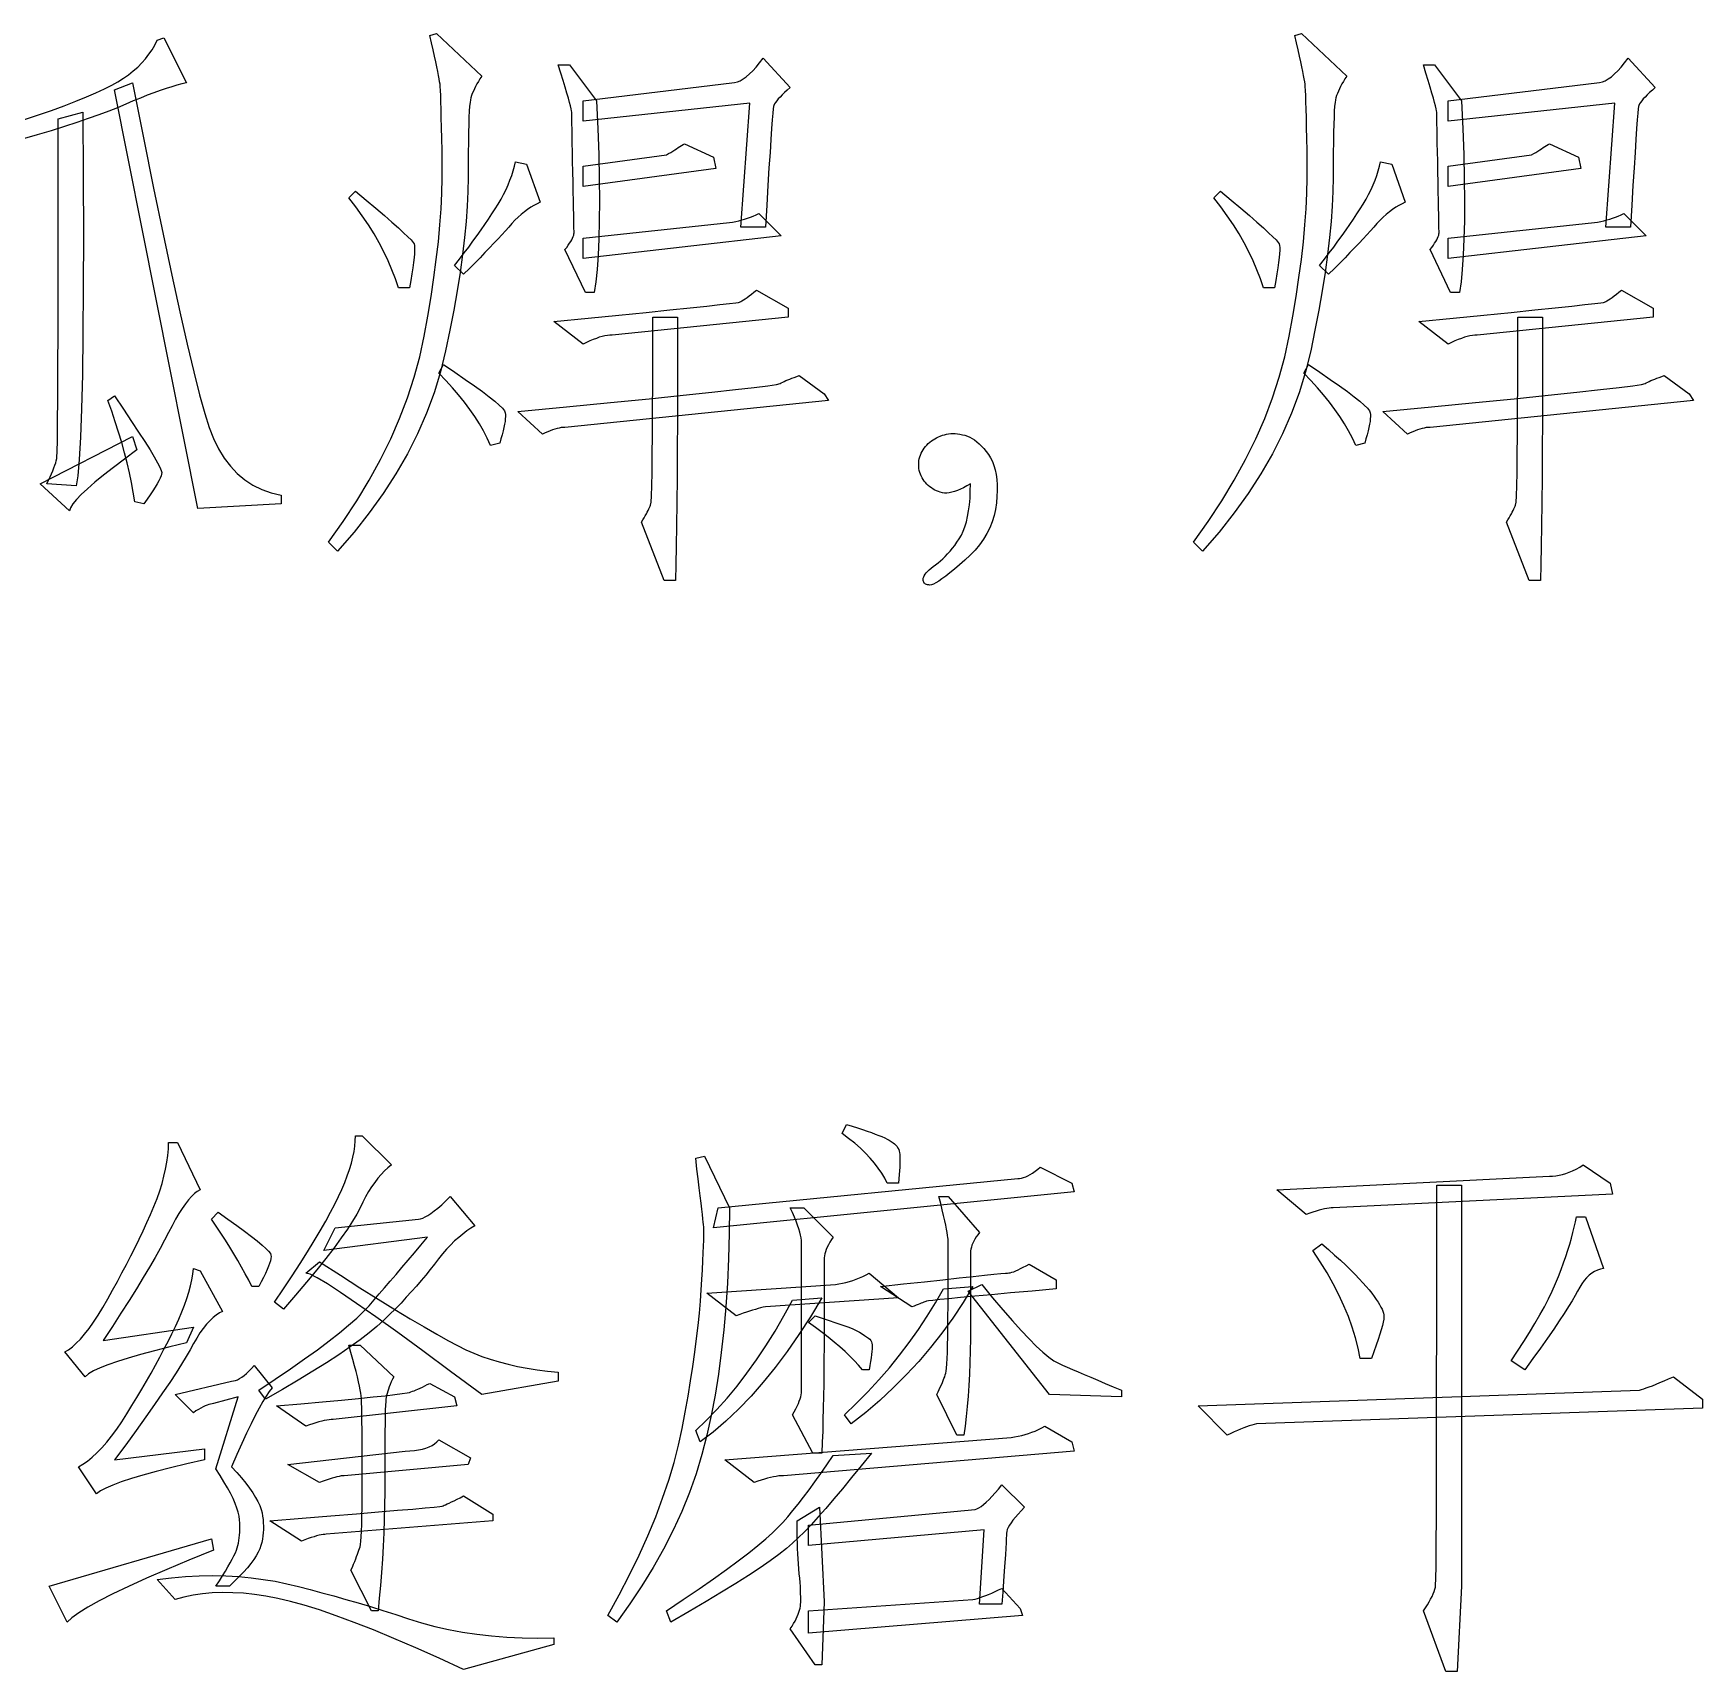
# Model space of a CAD drawing. Extents: x 0 to 420, y 0 to 297.
# Drawn here: x 268.07 to 281.09, y 119.27 to 132.06 of the extents above; entities that cross this region are included whole.
import ezdxf

# ---------------------------------------------------------------- set-up
doc = ezdxf.new("R2010")
doc.units = 0

msp = doc.modelspace()

# ---------------------------------------------------------------- linework, layer by layer
at = {"color": 7, "lineweight": 25}
msp.add_lwpolyline([(267.983, 131.382), (268.1, 131.421), (268.208, 131.46), (268.308, 131.496), (268.4, 131.531), (268.482, 131.565), (268.556, 131.597), (268.622, 131.627), (268.679, 131.656), (268.727, 131.683), (268.77, 131.71), (268.81, 131.738), (268.847, 131.768), (268.882, 131.798), (268.914, 131.83), (268.943, 131.863), (268.97, 131.898), (268.994, 131.933), (269.016, 131.97), (269.035, 132.008), (269.087, 132.026), (269.263, 131.674), (269.227, 131.666), (269.188, 131.656), (269.147, 131.644), (269.103, 131.631), (269.057, 131.615), (269.008, 131.597), (268.957, 131.578), (268.903, 131.556), (268.847, 131.533), (268.789, 131.507), (268.725, 131.48), (268.656, 131.453), (268.579, 131.424), (268.496, 131.395), (268.406, 131.364), (268.31, 131.333), (268.207, 131.301), (268.097, 131.268), (267.98, 131.234)], dxfattribs=at)
for points in [[(271.118, 129.697), (271.146, 129.854), (271.171, 130.006), (271.193, 130.154), (271.212, 130.296), (271.228, 130.433), (271.24, 130.565), (271.249, 130.691), (271.255, 130.813), (271.258, 130.93), (271.258, 131.041), (271.257, 131.146), (271.255, 131.241), (271.253, 131.326), (271.251, 131.403), (271.25, 131.47), (271.248, 131.527), (271.246, 131.576), (271.244, 131.615), (271.242, 131.645), (271.241, 131.665), (271.238, 131.683), (271.235, 131.706), (271.23, 131.733), (271.224, 131.764), (271.217, 131.799), (271.208, 131.839), (271.198, 131.884), (271.187, 131.932), (271.175, 131.986), (271.162, 132.043), (271.214, 132.061), (271.566, 131.727), (271.552, 131.706), (271.54, 131.686), (271.528, 131.666), (271.518, 131.647), (271.509, 131.628), (271.501, 131.61), (271.493, 131.592), (271.487, 131.575), (271.482, 131.558), (271.478, 131.542), (271.475, 131.522), (271.472, 131.493), (271.469, 131.454), (271.467, 131.407), (271.465, 131.351), (271.463, 131.286), (271.462, 131.212), (271.461, 131.129), (271.461, 131.037), (271.46, 130.936), (271.459, 130.827), (271.453, 130.713), (271.445, 130.593), (271.432, 130.466), (271.417, 130.334), (271.397, 130.195), (271.374, 130.051), (271.348, 129.901), (271.318, 129.745), (271.285, 129.582), (271.245, 129.418), (271.195, 129.255), (271.135, 129.095), (271.065, 128.935), (270.986, 128.778), (270.897, 128.623), (270.797, 128.469), (270.688, 128.317), (270.57, 128.166), (270.441, 128.018), (270.371, 128.088), (270.486, 128.25), (270.592, 128.411), (270.689, 128.573), (270.777, 128.734), (270.856, 128.895), (270.926, 129.055), (270.988, 129.216), (271.04, 129.376), (271.083, 129.537)], [(277.868, 129.697), (277.896, 129.854), (277.921, 130.006), (277.943, 130.154), (277.962, 130.296), (277.978, 130.433), (277.99, 130.565), (277.999, 130.691), (278.005, 130.813), (278.008, 130.93), (278.008, 131.041), (278.007, 131.146), (278.005, 131.241), (278.003, 131.326), (278.001, 131.403), (278, 131.47), (277.998, 131.527), (277.996, 131.576), (277.994, 131.615), (277.992, 131.645), (277.991, 131.665), (277.988, 131.683), (277.985, 131.706), (277.98, 131.733), (277.974, 131.764), (277.967, 131.799), (277.958, 131.839), (277.948, 131.884), (277.937, 131.932), (277.925, 131.986), (277.912, 132.043), (277.964, 132.061), (278.316, 131.727), (278.302, 131.706), (278.29, 131.686), (278.278, 131.666), (278.268, 131.647), (278.259, 131.628), (278.251, 131.61), (278.243, 131.592), (278.237, 131.575), (278.232, 131.558), (278.228, 131.542), (278.225, 131.522), (278.222, 131.493), (278.219, 131.454), (278.217, 131.407), (278.215, 131.351), (278.213, 131.286), (278.212, 131.212), (278.211, 131.129), (278.211, 131.037), (278.21, 130.936), (278.209, 130.827), (278.203, 130.713), (278.195, 130.593), (278.182, 130.466), (278.167, 130.334), (278.147, 130.195), (278.124, 130.051), (278.098, 129.901), (278.068, 129.745), (278.035, 129.582), (277.995, 129.418), (277.945, 129.255), (277.885, 129.095), (277.815, 128.935), (277.736, 128.778), (277.647, 128.623), (277.547, 128.469), (277.438, 128.317), (277.32, 128.166), (277.191, 128.018), (277.121, 128.088), (277.236, 128.25), (277.342, 128.411), (277.439, 128.573), (277.527, 128.734), (277.606, 128.895), (277.676, 129.055), (277.738, 129.216), (277.79, 129.376), (277.833, 129.537)], [(272.357, 131.533), (273.517, 131.674), (273.539, 131.676), (273.561, 131.682), (273.584, 131.691), (273.607, 131.705), (273.631, 131.722), (273.656, 131.744), (273.682, 131.769), (273.708, 131.798), (273.735, 131.831), (273.763, 131.867), (273.974, 131.639), (273.951, 131.618), (273.929, 131.599), (273.911, 131.581), (273.894, 131.564), (273.88, 131.549), (273.868, 131.535), (273.858, 131.521), (273.85, 131.51), (273.845, 131.499), (273.842, 131.49), (273.84, 131.472), (273.837, 131.438), (273.833, 131.386), (273.828, 131.318), (273.823, 131.232), (273.816, 131.13), (273.808, 131.01), (273.8, 130.874), (273.791, 130.72), (273.781, 130.549), (273.587, 130.549), (273.658, 131.516), (272.357, 131.375)], [(279.107, 131.533), (280.267, 131.674), (280.289, 131.676), (280.311, 131.682), (280.334, 131.691), (280.357, 131.705), (280.381, 131.722), (280.406, 131.744), (280.432, 131.769), (280.458, 131.798), (280.485, 131.831), (280.513, 131.867), (280.724, 131.639), (280.701, 131.618), (280.679, 131.599), (280.661, 131.581), (280.644, 131.564), (280.63, 131.549), (280.618, 131.535), (280.608, 131.521), (280.6, 131.51), (280.595, 131.499), (280.592, 131.49), (280.59, 131.472), (280.587, 131.438), (280.583, 131.386), (280.578, 131.318), (280.573, 131.232), (280.566, 131.13), (280.558, 131.01), (280.55, 130.874), (280.541, 130.72), (280.531, 130.549), (280.337, 130.549), (280.408, 131.516), (279.107, 131.375)], [(272.269, 131.446), (272.268, 131.456), (272.265, 131.472), (272.26, 131.494), (272.252, 131.522), (272.243, 131.555), (272.231, 131.595), (272.217, 131.641), (272.202, 131.693), (272.184, 131.751), (272.164, 131.815), (272.251, 131.815), (272.462, 131.533), (272.472, 131.316), (272.479, 131.114), (272.483, 130.926), (272.485, 130.754), (272.484, 130.597), (272.481, 130.456), (272.476, 130.329), (272.468, 130.217), (272.458, 130.121), (272.445, 130.039), (272.375, 130.039), (272.216, 130.373), (272.23, 130.39), (272.242, 130.407), (272.252, 130.422), (272.261, 130.437), (272.269, 130.45), (272.275, 130.463), (272.28, 130.475), (272.284, 130.486), (272.286, 130.496), (272.287, 130.505), (272.287, 130.518), (272.286, 130.538), (272.286, 130.566), (272.285, 130.602), (272.284, 130.646), (272.283, 130.697), (272.282, 130.756), (272.281, 130.823), (272.28, 130.898), (272.278, 130.98), (272.276, 131.062), (272.275, 131.136), (272.273, 131.203), (272.272, 131.261), (272.271, 131.312), (272.27, 131.354), (272.27, 131.389), (272.269, 131.416), (272.269, 131.435)], [(279.019, 131.446), (279.018, 131.456), (279.015, 131.472), (279.01, 131.494), (279.002, 131.522), (278.993, 131.555), (278.981, 131.595), (278.967, 131.641), (278.952, 131.693), (278.934, 131.751), (278.914, 131.815), (279.001, 131.815), (279.212, 131.533), (279.222, 131.316), (279.229, 131.114), (279.233, 130.926), (279.235, 130.754), (279.234, 130.597), (279.231, 130.456), (279.226, 130.329), (279.218, 130.217), (279.208, 130.121), (279.195, 130.039), (279.125, 130.039), (278.966, 130.373), (278.98, 130.39), (278.992, 130.407), (279.002, 130.422), (279.011, 130.437), (279.019, 130.45), (279.025, 130.463), (279.03, 130.475), (279.034, 130.486), (279.036, 130.496), (279.037, 130.505), (279.037, 130.518), (279.036, 130.538), (279.036, 130.566), (279.035, 130.602), (279.034, 130.646), (279.033, 130.697), (279.032, 130.756), (279.031, 130.823), (279.03, 130.898), (279.028, 130.98), (279.026, 131.062), (279.025, 131.136), (279.023, 131.203), (279.022, 131.261), (279.021, 131.312), (279.02, 131.354), (279.02, 131.389), (279.019, 131.416), (279.019, 131.435)], [(270.001, 128.457), (270.001, 128.387), (269.351, 128.352), (268.701, 131.621), (268.841, 131.674), (268.926, 131.245), (269.006, 130.852), (269.08, 130.494), (269.148, 130.172), (269.21, 129.886), (269.267, 129.634), (269.319, 129.419), (269.364, 129.238), (269.405, 129.094), (269.439, 128.985), (269.473, 128.897), (269.512, 128.817), (269.556, 128.745), (269.605, 128.681), (269.659, 128.624), (269.717, 128.575), (269.781, 128.534), (269.85, 128.501), (269.923, 128.475)], [(268.402, 128.528), (268.173, 128.545), (268.187, 128.573), (268.199, 128.599), (268.21, 128.623), (268.22, 128.646), (268.228, 128.668), (268.236, 128.689), (268.242, 128.708), (268.246, 128.725), (268.25, 128.741), (268.252, 128.756), (268.254, 128.795), (268.256, 128.884), (268.257, 129.023), (268.258, 129.212), (268.259, 129.45), (268.26, 129.739), (268.26, 130.078), (268.261, 130.466), (268.261, 130.905), (268.261, 131.393), (268.455, 131.446), (268.457, 130.942), (268.458, 130.485), (268.457, 130.076), (268.455, 129.713), (268.45, 129.398), (268.444, 129.129), (268.436, 128.908), (268.426, 128.734), (268.415, 128.607)], [(272.357, 131.024), (273.007, 131.112), (273.025, 131.122), (273.041, 131.132), (273.057, 131.142), (273.072, 131.151), (273.086, 131.16), (273.1, 131.169), (273.113, 131.177), (273.125, 131.185), (273.137, 131.192), (273.148, 131.199), (273.376, 131.094), (273.394, 131.006), (272.357, 130.866)], [(279.107, 131.024), (279.757, 131.112), (279.775, 131.122), (279.791, 131.132), (279.807, 131.142), (279.822, 131.151), (279.836, 131.16), (279.85, 131.169), (279.863, 131.177), (279.875, 131.185), (279.887, 131.192), (279.898, 131.199), (280.126, 131.094), (280.144, 131.006), (279.107, 130.866)], [(271.671, 130.69), (271.695, 130.728), (271.717, 130.766), (271.737, 130.804), (271.756, 130.842), (271.772, 130.879), (271.787, 130.915), (271.801, 130.952), (271.812, 130.988), (271.822, 131.024), (271.83, 131.059), (271.917, 131.041), (272.023, 130.742), (271.998, 130.731), (271.974, 130.718), (271.949, 130.703), (271.924, 130.686), (271.9, 130.668), (271.875, 130.648), (271.851, 130.626), (271.826, 130.602), (271.801, 130.576), (271.777, 130.549), (271.751, 130.52), (271.723, 130.489), (271.694, 130.457), (271.662, 130.423), (271.627, 130.387), (271.591, 130.349), (271.553, 130.309), (271.512, 130.268), (271.47, 130.225), (271.425, 130.18), (271.355, 130.25), (271.393, 130.299), (271.43, 130.347), (271.465, 130.393), (271.498, 130.439), (271.531, 130.483), (271.562, 130.527), (271.591, 130.569), (271.619, 130.61), (271.646, 130.651)], [(278.421, 130.69), (278.445, 130.728), (278.467, 130.766), (278.487, 130.804), (278.506, 130.842), (278.522, 130.879), (278.537, 130.915), (278.551, 130.952), (278.562, 130.988), (278.572, 131.024), (278.58, 131.059), (278.667, 131.041), (278.773, 130.742), (278.748, 130.731), (278.724, 130.718), (278.699, 130.703), (278.674, 130.686), (278.65, 130.668), (278.625, 130.648), (278.601, 130.626), (278.576, 130.602), (278.551, 130.576), (278.527, 130.549), (278.501, 130.52), (278.473, 130.489), (278.444, 130.457), (278.412, 130.423), (278.377, 130.387), (278.341, 130.349), (278.303, 130.309), (278.262, 130.268), (278.22, 130.225), (278.175, 130.18), (278.105, 130.25), (278.143, 130.299), (278.18, 130.347), (278.215, 130.393), (278.248, 130.439), (278.281, 130.483), (278.312, 130.527), (278.341, 130.569), (278.369, 130.61), (278.396, 130.651)], [(270.582, 130.83), (270.665, 130.76), (270.74, 130.696), (270.807, 130.638), (270.866, 130.587), (270.916, 130.543), (270.957, 130.504), (270.99, 130.473), (271.015, 130.448), (271.031, 130.429), (271.039, 130.417), (271.041, 130.406), (271.043, 130.389), (271.043, 130.368), (271.041, 130.341), (271.039, 130.31), (271.034, 130.273), (271.029, 130.231), (271.022, 130.184), (271.013, 130.132), (271.003, 130.074), (270.916, 130.074), (270.893, 130.145), (270.866, 130.215), (270.836, 130.285), (270.803, 130.356), (270.766, 130.426), (270.726, 130.496), (270.682, 130.567), (270.634, 130.637), (270.583, 130.707), (270.529, 130.778)], [(277.332, 130.83), (277.415, 130.76), (277.49, 130.696), (277.557, 130.638), (277.616, 130.587), (277.666, 130.543), (277.707, 130.504), (277.74, 130.473), (277.765, 130.448), (277.781, 130.429), (277.789, 130.417), (277.791, 130.406), (277.793, 130.389), (277.793, 130.368), (277.791, 130.341), (277.789, 130.31), (277.784, 130.273), (277.779, 130.231), (277.772, 130.184), (277.763, 130.132), (277.753, 130.074), (277.666, 130.074), (277.643, 130.145), (277.616, 130.215), (277.586, 130.285), (277.553, 130.356), (277.516, 130.426), (277.476, 130.496), (277.432, 130.567), (277.384, 130.637), (277.333, 130.707), (277.279, 130.778)], [(272.357, 130.461), (273.5, 130.584), (273.524, 130.588), (273.548, 130.593), (273.572, 130.598), (273.595, 130.604), (273.618, 130.611), (273.641, 130.618), (273.663, 130.626), (273.685, 130.635), (273.707, 130.644), (273.728, 130.655), (273.904, 130.479), (272.357, 130.303)], [(279.107, 130.461), (280.25, 130.584), (280.274, 130.588), (280.298, 130.593), (280.322, 130.598), (280.345, 130.604), (280.368, 130.611), (280.391, 130.618), (280.413, 130.626), (280.435, 130.635), (280.457, 130.644), (280.478, 130.655), (280.654, 130.479), (279.107, 130.303)], [(273.957, 129.846), (272.585, 129.705), (272.567, 129.705), (272.548, 129.703), (272.528, 129.699), (272.507, 129.694), (272.484, 129.688), (272.461, 129.68), (272.437, 129.671), (272.411, 129.66), (272.385, 129.648), (272.357, 129.635), (272.128, 129.811), (272.396, 129.838), (272.636, 129.862), (272.849, 129.883), (273.034, 129.902), (273.192, 129.918), (273.322, 129.932), (273.425, 129.943), (273.501, 129.951), (273.549, 129.957), (273.57, 129.96), (273.578, 129.963), (273.587, 129.967), (273.597, 129.973), (273.609, 129.98), (273.623, 129.989), (273.637, 129.999), (273.654, 130.011), (273.671, 130.025), (273.69, 130.04), (273.71, 130.057), (273.957, 129.916)], [(280.707, 129.846), (279.335, 129.705), (279.317, 129.705), (279.298, 129.703), (279.278, 129.699), (279.257, 129.694), (279.234, 129.688), (279.211, 129.68), (279.187, 129.671), (279.161, 129.66), (279.135, 129.648), (279.107, 129.635), (278.878, 129.811), (279.146, 129.838), (279.386, 129.862), (279.599, 129.883), (279.784, 129.902), (279.942, 129.918), (280.072, 129.932), (280.175, 129.943), (280.251, 129.951), (280.299, 129.957), (280.32, 129.96), (280.328, 129.963), (280.337, 129.967), (280.347, 129.973), (280.359, 129.98), (280.373, 129.989), (280.387, 129.999), (280.404, 130.011), (280.421, 130.025), (280.44, 130.04), (280.46, 130.057), (280.707, 129.916)], [(273.095, 129.846), (273.095, 129.56), (273.095, 129.291), (273.094, 129.041), (273.092, 128.808), (273.091, 128.594), (273.089, 128.397), (273.087, 128.218), (273.084, 128.057), (273.081, 127.914), (273.078, 127.789), (272.99, 127.789), (272.814, 128.246), (272.824, 128.264), (272.834, 128.28), (272.842, 128.295), (272.851, 128.31), (272.858, 128.323), (272.865, 128.336), (272.871, 128.348), (272.876, 128.359), (272.88, 128.369), (272.884, 128.378), (272.888, 128.401), (272.891, 128.451), (272.893, 128.529), (272.896, 128.634), (272.897, 128.767), (272.899, 128.928), (272.9, 129.116), (272.901, 129.332), (272.902, 129.575), (272.902, 129.846)], [(279.845, 129.846), (279.845, 129.56), (279.845, 129.291), (279.844, 129.041), (279.842, 128.808), (279.841, 128.594), (279.839, 128.397), (279.837, 128.218), (279.834, 128.057), (279.831, 127.914), (279.828, 127.789), (279.74, 127.789), (279.564, 128.246), (279.574, 128.264), (279.584, 128.28), (279.592, 128.295), (279.601, 128.31), (279.608, 128.323), (279.615, 128.336), (279.621, 128.348), (279.626, 128.359), (279.63, 128.369), (279.634, 128.378), (279.638, 128.401), (279.641, 128.451), (279.643, 128.529), (279.646, 128.634), (279.647, 128.767), (279.649, 128.928), (279.65, 129.116), (279.651, 129.332), (279.652, 129.575), (279.652, 129.846)], [(271.267, 129.477), (271.357, 129.416), (271.438, 129.36), (271.51, 129.31), (271.572, 129.264), (271.625, 129.224), (271.669, 129.189), (271.703, 129.159), (271.728, 129.134), (271.744, 129.114), (271.75, 129.099), (271.752, 129.085), (271.752, 129.07), (271.75, 129.052), (271.748, 129.031), (271.744, 129.009), (271.739, 128.984), (271.733, 128.957), (271.725, 128.927), (271.716, 128.896), (271.707, 128.862), (271.636, 128.844), (271.61, 128.9), (271.581, 128.957), (271.548, 129.013), (271.512, 129.069), (271.474, 129.125), (271.432, 129.182), (271.386, 129.238), (271.338, 129.294), (271.287, 129.35), (271.232, 129.407)], [(278.017, 129.477), (278.107, 129.416), (278.188, 129.36), (278.26, 129.31), (278.322, 129.264), (278.375, 129.224), (278.419, 129.189), (278.453, 129.159), (278.478, 129.134), (278.494, 129.114), (278.5, 129.099), (278.502, 129.085), (278.502, 129.07), (278.5, 129.052), (278.498, 129.031), (278.494, 129.009), (278.489, 128.984), (278.483, 128.957), (278.475, 128.927), (278.466, 128.896), (278.457, 128.862), (278.386, 128.844), (278.36, 128.9), (278.331, 128.957), (278.298, 129.013), (278.262, 129.069), (278.224, 129.125), (278.182, 129.182), (278.136, 129.238), (278.088, 129.294), (278.037, 129.35), (277.982, 129.407)], [(271.847, 129.108), (272.228, 129.145), (272.57, 129.178), (272.873, 129.209), (273.137, 129.236), (273.361, 129.259), (273.546, 129.28), (273.692, 129.297), (273.799, 129.31), (273.867, 129.32), (273.895, 129.327), (273.904, 129.333), (273.915, 129.338), (273.927, 129.344), (273.94, 129.35), (273.954, 129.356), (273.97, 129.362), (273.987, 129.369), (274.005, 129.375), (274.024, 129.382), (274.044, 129.389), (274.238, 129.248), (274.273, 129.196), (272.216, 128.985), (272.202, 128.984), (272.187, 128.983), (272.171, 128.98), (272.154, 128.976), (272.137, 128.971), (272.119, 128.966), (272.101, 128.959), (272.081, 128.951), (272.061, 128.942), (272.041, 128.932)], [(278.597, 129.108), (278.978, 129.145), (279.32, 129.178), (279.623, 129.209), (279.887, 129.236), (280.111, 129.259), (280.296, 129.28), (280.442, 129.297), (280.549, 129.31), (280.617, 129.32), (280.645, 129.327), (280.654, 129.333), (280.665, 129.338), (280.677, 129.344), (280.69, 129.35), (280.704, 129.356), (280.72, 129.362), (280.737, 129.369), (280.755, 129.375), (280.774, 129.382), (280.794, 129.389), (280.988, 129.248), (281.023, 129.196), (278.966, 128.985), (278.952, 128.984), (278.937, 128.983), (278.921, 128.98), (278.904, 128.976), (278.887, 128.971), (278.869, 128.966), (278.851, 128.959), (278.831, 128.951), (278.811, 128.942), (278.791, 128.932)], [(268.859, 128.405), (268.847, 128.479), (268.834, 128.554), (268.818, 128.631), (268.8, 128.708), (268.78, 128.787), (268.758, 128.867), (268.733, 128.947), (268.707, 129.029), (268.679, 129.112), (268.648, 129.196), (268.701, 129.231), (268.771, 129.127), (268.834, 129.032), (268.889, 128.948), (268.937, 128.874), (268.978, 128.809), (269.011, 128.754), (269.037, 128.709), (269.055, 128.674), (269.066, 128.649), (269.07, 128.633), (269.068, 128.621), (269.064, 128.606), (269.057, 128.589), (269.047, 128.568), (269.035, 128.545), (269.019, 128.519), (269.001, 128.49), (268.98, 128.459), (268.956, 128.424), (268.929, 128.387)], [(268.841, 128.914), (268.876, 128.809), (268.779, 128.738), (268.692, 128.672), (268.615, 128.611), (268.547, 128.556), (268.49, 128.506), (268.442, 128.461), (268.404, 128.421), (268.376, 128.387), (268.358, 128.358), (268.349, 128.334), (268.121, 128.545)], [(275.38, 128.545), (275.353, 128.529), (275.327, 128.514), (275.302, 128.502), (275.278, 128.492), (275.255, 128.484), (275.234, 128.478), (275.214, 128.474), (275.195, 128.472), (275.177, 128.472), (275.161, 128.475), (275.145, 128.479), (275.13, 128.484), (275.116, 128.489), (275.102, 128.496), (275.088, 128.503), (275.075, 128.512), (275.063, 128.521), (275.051, 128.531), (275.04, 128.542), (275.029, 128.554), (275.019, 128.566), (275.01, 128.579), (275.002, 128.592), (274.995, 128.606), (274.989, 128.62), (274.984, 128.634), (274.981, 128.649), (274.978, 128.664), (274.977, 128.679), (274.976, 128.695), (274.977, 128.71), (274.978, 128.726), (274.981, 128.74), (274.984, 128.755), (274.989, 128.769), (274.995, 128.783), (275.002, 128.797), (275.01, 128.81), (275.019, 128.823), (275.029, 128.835), (275.04, 128.847), (275.051, 128.858), (275.063, 128.869), (275.075, 128.879), (275.088, 128.888), (275.102, 128.896), (275.116, 128.904), (275.13, 128.911), (275.145, 128.917), (275.161, 128.923), (275.177, 128.928), (275.193, 128.932), (275.21, 128.934), (275.227, 128.936), (275.244, 128.936), (275.262, 128.936), (275.28, 128.934), (275.298, 128.932), (275.317, 128.928), (275.336, 128.923), (275.356, 128.917), (275.375, 128.909), (275.394, 128.899), (275.412, 128.887), (275.431, 128.873), (275.449, 128.857), (275.467, 128.839), (275.485, 128.819), (275.503, 128.797), (275.521, 128.774), (275.537, 128.748), (275.552, 128.719), (275.563, 128.688), (275.573, 128.654), (275.58, 128.618), (275.585, 128.579), (275.588, 128.537), (275.589, 128.492), (275.587, 128.445), (275.583, 128.396), (275.575, 128.345), (275.564, 128.296), (275.549, 128.248), (275.53, 128.202), (275.508, 128.156), (275.481, 128.112), (275.451, 128.069), (275.417, 128.027), (275.378, 127.987), (275.336, 127.948), (275.294, 127.911), (275.255, 127.878), (275.22, 127.849), (275.187, 127.824), (275.158, 127.803), (275.133, 127.785), (275.111, 127.772), (275.092, 127.762), (275.076, 127.756), (275.064, 127.754), (275.054, 127.755), (275.045, 127.756), (275.037, 127.758), (275.03, 127.761), (275.024, 127.765), (275.02, 127.77), (275.016, 127.776), (275.013, 127.782), (275.012, 127.79), (275.011, 127.798), (275.012, 127.807), (275.015, 127.817), (275.02, 127.827), (275.027, 127.838), (275.035, 127.849), (275.046, 127.86), (275.059, 127.873), (275.073, 127.885), (275.09, 127.899), (275.108, 127.912), (275.127, 127.927), (275.146, 127.943), (275.165, 127.96), (275.184, 127.978), (275.202, 127.998), (275.221, 128.019), (275.239, 128.041), (275.257, 128.064), (275.275, 128.089), (275.292, 128.115), (275.309, 128.143), (275.324, 128.174), (275.337, 128.209), (275.349, 128.247), (275.358, 128.288), (275.366, 128.333), (275.372, 128.381), (275.377, 128.432), (275.379, 128.487)], [(274.73, 123.429), (274.747, 123.42), (274.762, 123.411), (274.776, 123.401), (274.788, 123.391), (274.798, 123.381), (274.807, 123.37), (274.814, 123.359), (274.82, 123.347), (274.824, 123.336), (274.827, 123.324), (274.828, 123.31), (274.829, 123.294), (274.83, 123.276), (274.829, 123.256), (274.829, 123.233), (274.828, 123.209), (274.826, 123.181), (274.824, 123.152), (274.821, 123.12), (274.818, 123.086), (274.73, 123.086), (274.711, 123.125), (274.688, 123.164), (274.661, 123.202), (274.632, 123.241), (274.598, 123.28), (274.561, 123.318), (274.521, 123.357), (274.477, 123.396), (274.429, 123.434), (274.378, 123.473), (274.414, 123.543), (274.458, 123.529), (274.499, 123.516), (274.538, 123.503), (274.574, 123.491), (274.607, 123.48), (274.637, 123.468), (274.665, 123.458), (274.689, 123.448), (274.711, 123.438)], [(269.123, 122.699), (269.092, 122.64), (269.057, 122.576), (269.018, 122.505), (268.974, 122.429), (268.925, 122.348), (268.872, 122.261), (268.814, 122.168), (268.751, 122.069), (268.684, 121.965), (268.613, 121.856), (269.316, 121.961), (269.263, 121.838), (269.132, 121.807), (269.012, 121.777), (268.904, 121.748), (268.808, 121.72), (268.723, 121.693), (268.649, 121.667), (268.588, 121.643), (268.538, 121.619), (268.499, 121.596), (268.472, 121.574), (268.314, 121.768), (268.343, 121.785), (268.372, 121.807), (268.403, 121.835), (268.435, 121.868), (268.468, 121.906), (268.502, 121.95), (268.537, 122), (268.573, 122.055), (268.61, 122.115), (268.648, 122.181), (268.686, 122.249), (268.723, 122.317), (268.759, 122.384), (268.794, 122.451), (268.828, 122.517), (268.861, 122.583), (268.893, 122.648), (268.924, 122.713), (268.953, 122.777), (268.982, 122.84), (269.009, 122.903), (269.033, 122.964), (269.054, 123.024), (269.072, 123.082), (269.087, 123.139), (269.1, 123.194), (269.11, 123.249), (269.117, 123.301), (269.121, 123.353), (269.123, 123.403), (269.193, 123.403), (269.369, 123.033), (269.347, 123.021), (269.325, 123.003), (269.302, 122.981), (269.279, 122.955), (269.254, 122.924), (269.229, 122.888), (269.204, 122.848), (269.177, 122.803), (269.15, 122.753)], [(270.019, 122.102), (269.949, 122.155), (270.02, 122.261), (270.087, 122.362), (270.149, 122.458), (270.206, 122.548), (270.259, 122.634), (270.306, 122.714), (270.349, 122.788), (270.387, 122.858), (270.421, 122.922), (270.45, 122.981), (270.475, 123.036), (270.497, 123.09), (270.517, 123.142), (270.534, 123.192), (270.549, 123.24), (270.56, 123.287), (270.57, 123.331), (270.576, 123.374), (270.58, 123.416), (270.582, 123.455), (270.634, 123.455), (270.863, 123.227), (270.835, 123.205), (270.808, 123.18), (270.782, 123.152), (270.756, 123.123), (270.731, 123.091), (270.707, 123.056), (270.683, 123.019), (270.66, 122.979), (270.638, 122.937), (270.617, 122.893), (270.592, 122.844), (270.559, 122.788), (270.519, 122.726), (270.47, 122.657), (270.415, 122.581), (270.351, 122.498), (270.28, 122.409), (270.2, 122.313), (270.114, 122.211)], [(273.13, 121.17), (273.154, 121.298), (273.176, 121.422), (273.195, 121.541), (273.213, 121.655), (273.229, 121.766), (273.243, 121.872), (273.255, 121.973), (273.265, 122.07), (273.274, 122.163), (273.28, 122.251), (273.285, 122.334), (273.289, 122.409), (273.292, 122.478), (273.295, 122.54), (273.297, 122.594), (273.299, 122.641), (273.299, 122.682), (273.299, 122.715), (273.299, 122.742), (273.297, 122.761), (273.295, 122.78), (273.292, 122.807), (273.288, 122.841), (273.283, 122.882), (273.278, 122.93), (273.271, 122.986), (273.264, 123.048), (273.255, 123.118), (273.246, 123.195), (273.236, 123.28), (273.306, 123.297), (273.5, 122.893), (273.498, 122.692), (273.492, 122.496), (273.484, 122.305), (273.471, 122.119), (273.456, 121.939), (273.436, 121.764), (273.413, 121.595), (273.387, 121.43), (273.357, 121.271), (273.324, 121.117), (273.285, 120.967), (273.239, 120.817), (273.187, 120.669), (273.127, 120.521), (273.06, 120.375), (272.986, 120.229), (272.905, 120.085), (272.817, 119.942), (272.723, 119.8), (272.621, 119.658), (272.55, 119.711), (272.638, 119.871), (272.72, 120.028), (272.794, 120.182), (272.862, 120.333), (272.924, 120.48), (272.978, 120.625), (273.026, 120.766), (273.068, 120.904), (273.102, 121.039)], [(279.898, 123.139), (279.923, 123.14), (279.948, 123.142), (279.973, 123.147), (279.999, 123.153), (280.025, 123.161), (280.052, 123.171), (280.079, 123.182), (280.106, 123.195), (280.134, 123.21), (280.162, 123.227), (280.373, 123.086), (280.39, 122.998), (278.21, 122.893), (278.196, 122.892), (278.18, 122.891), (278.162, 122.888), (278.143, 122.884), (278.123, 122.88), (278.101, 122.874), (278.078, 122.867), (278.053, 122.859), (278.027, 122.85), (278, 122.84), (277.771, 123.033)], [(275.925, 123.209), (276.171, 123.086), (276.189, 123.016), (273.376, 122.735), (273.412, 122.893), (275.75, 123.121), (275.764, 123.122), (275.779, 123.125), (275.795, 123.129), (275.811, 123.135), (275.829, 123.143), (275.847, 123.153), (275.865, 123.164), (275.885, 123.178), (275.905, 123.193)], [(270.801, 122.014), (270.749, 121.967), (270.688, 121.916), (270.619, 121.863), (270.54, 121.806), (270.452, 121.746), (270.355, 121.683), (270.249, 121.617), (270.135, 121.547), (270.011, 121.474), (269.878, 121.399), (269.826, 121.469), (269.955, 121.555), (270.074, 121.636), (270.184, 121.713), (270.284, 121.785), (270.375, 121.854), (270.456, 121.917), (270.528, 121.977), (270.591, 122.032), (270.644, 122.082), (270.687, 122.128), (270.726, 122.173), (270.767, 122.22), (270.809, 122.269), (270.853, 122.319), (270.898, 122.372), (270.944, 122.427), (270.992, 122.483), (271.041, 122.542), (271.092, 122.602), (271.144, 122.664), (270.335, 122.559), (270.423, 122.735), (271.074, 122.805), (271.089, 122.807), (271.106, 122.812), (271.125, 122.821), (271.147, 122.833), (271.17, 122.849), (271.196, 122.868), (271.224, 122.891), (271.254, 122.917), (271.286, 122.947), (271.32, 122.981), (271.513, 122.752), (271.482, 122.733), (271.45, 122.712), (271.418, 122.688), (271.387, 122.662), (271.355, 122.634), (271.323, 122.602), (271.292, 122.569), (271.26, 122.533), (271.228, 122.494), (271.197, 122.453), (271.164, 122.411), (271.13, 122.368), (271.095, 122.325), (271.058, 122.282), (271.019, 122.238), (270.978, 122.194), (270.937, 122.149), (270.893, 122.105), (270.848, 122.059)], [(275.205, 122.981), (275.451, 122.699), (275.437, 122.682), (275.425, 122.665), (275.415, 122.648), (275.406, 122.632), (275.398, 122.616), (275.392, 122.6), (275.387, 122.585), (275.383, 122.57), (275.381, 122.556), (275.38, 122.541), (275.38, 122.523), (275.38, 122.496), (275.38, 122.46), (275.38, 122.416), (275.38, 122.363), (275.38, 122.302), (275.38, 122.232), (275.38, 122.153), (275.38, 122.066), (275.38, 121.97), (275.38, 121.871), (275.378, 121.776), (275.376, 121.683), (275.372, 121.593), (275.367, 121.506), (275.361, 121.423), (275.355, 121.342), (275.347, 121.264), (275.338, 121.189), (275.328, 121.117), (275.275, 121.117), (275.117, 121.434), (275.127, 121.455), (275.136, 121.474), (275.145, 121.493), (275.153, 121.511), (275.161, 121.528), (275.167, 121.545), (275.173, 121.56), (275.179, 121.574), (275.183, 121.588), (275.187, 121.601), (275.19, 121.617), (275.193, 121.642), (275.196, 121.674), (275.198, 121.715), (275.2, 121.763), (275.202, 121.82), (275.203, 121.885), (275.204, 121.958), (275.204, 122.039), (275.205, 122.128), (275.205, 122.217), (275.205, 122.298), (275.205, 122.371), (275.205, 122.435), (275.205, 122.491), (275.205, 122.538), (275.205, 122.578), (275.205, 122.609), (275.205, 122.632), (275.205, 122.647), (275.204, 122.66), (275.202, 122.677), (275.198, 122.699), (275.193, 122.726), (275.187, 122.757), (275.179, 122.792), (275.17, 122.833), (275.16, 122.877), (275.148, 122.927), (275.134, 122.981)], [(279.019, 123.069), (279.212, 123.069), (279.212, 119.94), (279.177, 119.272), (279.089, 119.272), (278.914, 119.746), (278.93, 119.771), (278.946, 119.794), (278.959, 119.816), (278.971, 119.838), (278.982, 119.858), (278.991, 119.878), (278.998, 119.897), (279.004, 119.915), (279.008, 119.932), (279.01, 119.949), (279.012, 119.994), (279.013, 120.099), (279.015, 120.263), (279.016, 120.486), (279.017, 120.768), (279.018, 121.11), (279.018, 121.511), (279.019, 121.971), (279.019, 122.49)], [(269.509, 122.858), (269.586, 122.804), (269.655, 122.754), (269.716, 122.71), (269.769, 122.669), (269.815, 122.634), (269.852, 122.602), (269.882, 122.576), (269.903, 122.554), (269.917, 122.537), (269.922, 122.524), (269.923, 122.512), (269.921, 122.497), (269.917, 122.479), (269.911, 122.459), (269.903, 122.436), (269.892, 122.41), (269.879, 122.381), (269.863, 122.349), (269.846, 122.315), (269.826, 122.278), (269.773, 122.278), (269.748, 122.327), (269.721, 122.377), (269.693, 122.428), (269.663, 122.48), (269.632, 122.533), (269.6, 122.586), (269.566, 122.639), (269.531, 122.694), (269.495, 122.749), (269.457, 122.805)], [(274.15, 120.977), (273.992, 121.276), (274.005, 121.3), (274.017, 121.322), (274.028, 121.344), (274.037, 121.364), (274.044, 121.383), (274.051, 121.401), (274.056, 121.418), (274.059, 121.433), (274.061, 121.447), (274.062, 121.46), (274.062, 121.477), (274.062, 121.503), (274.062, 121.537), (274.062, 121.581), (274.062, 121.634), (274.062, 121.695), (274.062, 121.766), (274.062, 121.846), (274.062, 121.934), (274.062, 122.032), (274.062, 122.129), (274.062, 122.218), (274.062, 122.299), (274.062, 122.37), (274.062, 122.434), (274.062, 122.488), (274.062, 122.534), (274.062, 122.572), (274.062, 122.6), (274.062, 122.62), (274.061, 122.637), (274.059, 122.657), (274.054, 122.678), (274.048, 122.702), (274.04, 122.728), (274.03, 122.756), (274.019, 122.787), (274.006, 122.82), (273.991, 122.855), (273.974, 122.893), (274.08, 122.893), (274.308, 122.664), (274.295, 122.644), (274.283, 122.624), (274.272, 122.604), (274.263, 122.586), (274.255, 122.568), (274.249, 122.55), (274.244, 122.534), (274.241, 122.518), (274.238, 122.503), (274.238, 122.489), (274.238, 122.47), (274.238, 122.443), (274.238, 122.407), (274.238, 122.362), (274.238, 122.308), (274.238, 122.246), (274.238, 122.175), (274.238, 122.095), (274.238, 122.006), (274.238, 121.908), (274.238, 121.807), (274.237, 121.708), (274.236, 121.611), (274.235, 121.515), (274.233, 121.421), (274.231, 121.328), (274.229, 121.238), (274.227, 121.149), (274.224, 121.062), (274.22, 120.977)], [(280.32, 122.418), (280.296, 122.413), (280.272, 122.406), (280.25, 122.395), (280.228, 122.382), (280.208, 122.366), (280.188, 122.347), (280.169, 122.325), (280.151, 122.3), (280.134, 122.273), (280.118, 122.242), (280.099, 122.208), (280.076, 122.167), (280.047, 122.121), (280.014, 122.068), (279.975, 122.01), (279.931, 121.945), (279.882, 121.875), (279.828, 121.798), (279.769, 121.716), (279.705, 121.627), (279.599, 121.698), (279.65, 121.774), (279.698, 121.848), (279.743, 121.919), (279.785, 121.989), (279.823, 122.056), (279.859, 122.12), (279.891, 122.183), (279.92, 122.243), (279.946, 122.301), (279.968, 122.357), (279.989, 122.41), (280.008, 122.463), (280.025, 122.513), (280.041, 122.562), (280.056, 122.609), (280.07, 122.655), (280.081, 122.699), (280.092, 122.742), (280.101, 122.783), (280.109, 122.823), (280.179, 122.823)], [(278.421, 121.715), (278.405, 121.796), (278.384, 121.878), (278.359, 121.961), (278.329, 122.044), (278.294, 122.128), (278.255, 122.213), (278.211, 122.298), (278.163, 122.384), (278.11, 122.471), (278.052, 122.559), (278.123, 122.612), (278.174, 122.567), (278.222, 122.524), (278.267, 122.483), (278.308, 122.444), (278.347, 122.407), (278.382, 122.372), (278.414, 122.339), (278.443, 122.308), (278.469, 122.279), (278.492, 122.251), (278.512, 122.226), (278.53, 122.201), (278.546, 122.178), (278.561, 122.157), (278.573, 122.137), (278.583, 122.118), (278.592, 122.101), (278.599, 122.085), (278.603, 122.071), (278.606, 122.058), (278.607, 122.043), (278.605, 122.024), (278.601, 122.001), (278.595, 121.974), (278.586, 121.941), (278.575, 121.905), (278.562, 121.864), (278.547, 121.819), (278.529, 121.769), (278.509, 121.715)], [(272.164, 121.61), (272.164, 121.539), (271.566, 121.434), (271.324, 121.614), (271.106, 121.776), (270.911, 121.918), (270.739, 122.041), (270.59, 122.146), (270.465, 122.231), (270.363, 122.298), (270.283, 122.345), (270.228, 122.374), (270.195, 122.383), (270.3, 122.471), (270.464, 122.366), (270.616, 122.269), (270.758, 122.18), (270.888, 122.1), (271.008, 122.027), (271.117, 121.963), (271.215, 121.906), (271.302, 121.858), (271.378, 121.818), (271.443, 121.785), (271.504, 121.758), (271.567, 121.733), (271.633, 121.711), (271.702, 121.69), (271.772, 121.671), (271.846, 121.655), (271.922, 121.64), (272, 121.628), (272.08, 121.618)], [(276.048, 122.33), (276.048, 122.26), (275.861, 122.243), (275.693, 122.228), (275.544, 122.214), (275.414, 122.202), (275.303, 122.192), (275.212, 122.183), (275.14, 122.176), (275.086, 122.17), (275.052, 122.166), (275.038, 122.163), (275.032, 122.161), (275.025, 122.159), (275.016, 122.156), (275.007, 122.152), (274.996, 122.148), (274.984, 122.143), (274.971, 122.138), (274.956, 122.132), (274.94, 122.126), (274.923, 122.119), (274.677, 122.278), (274.858, 122.298), (275.021, 122.316), (275.165, 122.331), (275.292, 122.345), (275.4, 122.357), (275.49, 122.366), (275.563, 122.374), (275.617, 122.379), (275.653, 122.382), (275.67, 122.383), (275.68, 122.384), (275.691, 122.386), (275.704, 122.389), (275.718, 122.394), (275.734, 122.401), (275.752, 122.408), (275.771, 122.418), (275.791, 122.428), (275.814, 122.44), (275.837, 122.453)], [(268.56, 120.66), (268.419, 120.871), (268.455, 120.891), (268.491, 120.916), (268.527, 120.945), (268.564, 120.98), (268.602, 121.019), (268.64, 121.062), (268.678, 121.111), (268.718, 121.164), (268.757, 121.222), (268.797, 121.284), (268.837, 121.349), (268.876, 121.413), (268.914, 121.477), (268.951, 121.54), (268.986, 121.603), (269.021, 121.665), (269.055, 121.727), (269.087, 121.788), (269.119, 121.848), (269.149, 121.908), (269.177, 121.967), (269.203, 122.024), (269.227, 122.08), (269.247, 122.133), (269.265, 122.185), (269.281, 122.235), (269.294, 122.284), (269.304, 122.33), (269.311, 122.375), (269.316, 122.418), (269.369, 122.401), (269.544, 122.084), (269.52, 122.072), (269.495, 122.055), (269.47, 122.035), (269.445, 122.011), (269.419, 121.983), (269.394, 121.951), (269.368, 121.916), (269.342, 121.876), (269.316, 121.833), (269.29, 121.785), (269.26, 121.733), (269.224, 121.672), (269.181, 121.605), (269.132, 121.529), (269.076, 121.447), (269.014, 121.357), (268.946, 121.26), (268.87, 121.155), (268.789, 121.043), (268.701, 120.924), (269.404, 121.012), (269.404, 120.924), (269.266, 120.893), (269.139, 120.863), (269.025, 120.834), (268.923, 120.806), (268.833, 120.779), (268.754, 120.753), (268.688, 120.728), (268.633, 120.705), (268.591, 120.682)], [(274.589, 122.383), (274.818, 122.19), (273.781, 122.119), (273.763, 122.116), (273.743, 122.111), (273.723, 122.106), (273.702, 122.1), (273.68, 122.093), (273.656, 122.086), (273.632, 122.078), (273.606, 122.069), (273.58, 122.059), (273.552, 122.049), (273.324, 122.225), (274.326, 122.295), (274.354, 122.299), (274.381, 122.304), (274.408, 122.31), (274.435, 122.318), (274.462, 122.326), (274.488, 122.335), (274.514, 122.346), (274.539, 122.357), (274.565, 122.37)], [(273.271, 121.065), (273.236, 121.153), (273.319, 121.232), (273.401, 121.317), (273.481, 121.407), (273.559, 121.501), (273.636, 121.601), (273.71, 121.705), (273.783, 121.815), (273.855, 121.929), (273.924, 122.048), (273.992, 122.172), (274.22, 122.19), (274.132, 122.042), (274.042, 121.903), (273.95, 121.771), (273.857, 121.647), (273.763, 121.531), (273.668, 121.422), (273.571, 121.321), (273.472, 121.228), (273.372, 121.142)], [(274.449, 121.205), (274.396, 121.276), (274.489, 121.365), (274.579, 121.456), (274.665, 121.549), (274.748, 121.644), (274.827, 121.741), (274.902, 121.841), (274.974, 121.943), (275.043, 122.046), (275.108, 122.152), (275.169, 122.26), (275.398, 122.278), (275.322, 122.153), (275.242, 122.032), (275.157, 121.915), (275.069, 121.802), (274.976, 121.693), (274.879, 121.588), (274.778, 121.486), (274.672, 121.389), (274.563, 121.295)], [(275.468, 122.295), (275.553, 122.191), (275.633, 122.096), (275.707, 122.011), (275.775, 121.935), (275.837, 121.869), (275.894, 121.812), (275.946, 121.765), (275.991, 121.727), (276.031, 121.699), (276.066, 121.68), (276.099, 121.665), (276.136, 121.649), (276.177, 121.631), (276.221, 121.612), (276.268, 121.592), (276.319, 121.57), (276.374, 121.547), (276.432, 121.522), (276.493, 121.496), (276.558, 121.469), (276.558, 121.416), (275.996, 121.434), (275.363, 122.242)], [(274.589, 121.627), (274.537, 121.627), (274.507, 121.663), (274.475, 121.698), (274.44, 121.734), (274.402, 121.771), (274.361, 121.807), (274.317, 121.844), (274.271, 121.882), (274.222, 121.92), (274.17, 121.958), (274.115, 121.996), (274.167, 122.049), (274.431, 121.961), (274.461, 121.947), (274.489, 121.934), (274.513, 121.921), (274.535, 121.909), (274.554, 121.897), (274.57, 121.886), (274.584, 121.876), (274.594, 121.866), (274.602, 121.856), (274.607, 121.847), (274.61, 121.837), (274.612, 121.824), (274.613, 121.809), (274.613, 121.791), (274.611, 121.77), (274.609, 121.747), (274.606, 121.721), (274.601, 121.692), (274.596, 121.661)], [(270.546, 120.063), (270.557, 120.087), (270.566, 120.11), (270.575, 120.131), (270.583, 120.151), (270.59, 120.17), (270.597, 120.188), (270.603, 120.205), (270.608, 120.22), (270.613, 120.234), (270.617, 120.247), (270.62, 120.264), (270.623, 120.29), (270.626, 120.325), (270.628, 120.368), (270.63, 120.421), (270.631, 120.483), (270.633, 120.553), (270.634, 120.633), (270.634, 120.721), (270.634, 120.819), (270.634, 120.916), (270.634, 121.006), (270.633, 121.087), (270.633, 121.16), (270.632, 121.225), (270.631, 121.282), (270.63, 121.33), (270.629, 121.37), (270.627, 121.402), (270.625, 121.425), (270.623, 121.446), (270.619, 121.472), (270.613, 121.501), (270.606, 121.535), (270.597, 121.572), (270.586, 121.614), (270.574, 121.659), (270.561, 121.709), (270.546, 121.763), (270.529, 121.821), (270.617, 121.821), (270.88, 121.574), (270.87, 121.554), (270.861, 121.534), (270.853, 121.514), (270.845, 121.496), (270.839, 121.478), (270.833, 121.461), (270.828, 121.444), (270.824, 121.428), (270.821, 121.413), (270.819, 121.399), (270.817, 121.38), (270.816, 121.352), (270.814, 121.314), (270.813, 121.267), (270.812, 121.21), (270.811, 121.143), (270.811, 121.068), (270.81, 120.982), (270.81, 120.888), (270.81, 120.783), (270.81, 120.675), (270.808, 120.568), (270.805, 120.461), (270.802, 120.356), (270.797, 120.252), (270.791, 120.149), (270.784, 120.046), (270.776, 119.945), (270.767, 119.845), (270.757, 119.746), (270.705, 119.746)], [(269.316, 121.293), (269.175, 121.434), (269.615, 121.539), (269.629, 121.541), (269.644, 121.544), (269.66, 121.55), (269.677, 121.559), (269.694, 121.57), (269.712, 121.584), (269.73, 121.6), (269.75, 121.618), (269.77, 121.639), (269.791, 121.662), (269.931, 121.487), (269.909, 121.458), (269.885, 121.423), (269.858, 121.38), (269.83, 121.329), (269.799, 121.271), (269.767, 121.206), (269.732, 121.133), (269.695, 121.053), (269.656, 120.966), (269.615, 120.871), (269.655, 120.827), (269.692, 120.784), (269.725, 120.743), (269.754, 120.704), (269.78, 120.667), (269.801, 120.632), (269.82, 120.599), (269.834, 120.568), (269.845, 120.538), (269.852, 120.511), (269.857, 120.485), (269.86, 120.459), (269.862, 120.433), (269.863, 120.407), (269.863, 120.381), (269.862, 120.356), (269.859, 120.331), (269.855, 120.306), (269.85, 120.281), (269.843, 120.256), (269.834, 120.231), (269.822, 120.204), (269.806, 120.176), (269.787, 120.146), (269.764, 120.116), (269.738, 120.083), (269.708, 120.049), (269.674, 120.014), (269.638, 119.978), (269.597, 119.94), (269.492, 119.94), (269.519, 119.981), (269.543, 120.019), (269.566, 120.055), (269.586, 120.089), (269.604, 120.12), (269.619, 120.149), (269.633, 120.175), (269.644, 120.198), (269.652, 120.22), (269.659, 120.239), (269.664, 120.257), (269.668, 120.275), (269.671, 120.295), (269.674, 120.316), (269.676, 120.337), (269.678, 120.36), (269.678, 120.383), (269.678, 120.407), (269.678, 120.432), (269.676, 120.458), (269.673, 120.486), (269.666, 120.516), (269.656, 120.549), (269.643, 120.585), (269.626, 120.623), (269.606, 120.664), (269.582, 120.707), (269.555, 120.754), (269.525, 120.802), (269.492, 120.854), (269.667, 121.416), (269.474, 121.364), (269.463, 121.363), (269.451, 121.361), (269.438, 121.357), (269.423, 121.352), (269.408, 121.346), (269.392, 121.338), (269.374, 121.329), (269.356, 121.319), (269.336, 121.307)], [(277.613, 121.205), (277.595, 121.201), (277.576, 121.196), (277.555, 121.19), (277.534, 121.183), (277.512, 121.175), (277.488, 121.165), (277.464, 121.155), (277.438, 121.143), (277.412, 121.131), (277.384, 121.117), (277.156, 121.346), (280.601, 121.469), (280.616, 121.473), (280.634, 121.479), (280.654, 121.486), (280.677, 121.494), (280.702, 121.504), (280.73, 121.515), (280.76, 121.528), (280.792, 121.542), (280.827, 121.558), (280.865, 121.574), (281.093, 121.399), (281.093, 121.328)], [(269.966, 121.346), (270.154, 121.363), (270.323, 121.378), (270.473, 121.392), (270.605, 121.405), (270.718, 121.416), (270.812, 121.426), (270.888, 121.435), (270.945, 121.442), (270.984, 121.447), (271.003, 121.451), (271.014, 121.455), (271.027, 121.46), (271.04, 121.465), (271.054, 121.471), (271.069, 121.478), (271.086, 121.485), (271.103, 121.493), (271.122, 121.502), (271.141, 121.512), (271.162, 121.522), (271.355, 121.416), (271.373, 121.346), (270.406, 121.241), (270.391, 121.24), (270.375, 121.238), (270.357, 121.236), (270.338, 121.232), (270.318, 121.227), (270.296, 121.222), (270.273, 121.215), (270.248, 121.207), (270.222, 121.198), (270.195, 121.188)], [(275.96, 121.188), (276.171, 121.065), (276.189, 120.994), (273.921, 120.801), (273.903, 120.801), (273.884, 120.799), (273.864, 120.796), (273.843, 120.793), (273.82, 120.788), (273.797, 120.782), (273.772, 120.775), (273.747, 120.767), (273.72, 120.758), (273.693, 120.748), (273.464, 120.924), (275.697, 121.1), (275.725, 121.104), (275.752, 121.109), (275.78, 121.115), (275.806, 121.122), (275.833, 121.131), (275.859, 121.14), (275.885, 121.15), (275.911, 121.162), (275.936, 121.174)], [(271.46, 120.889), (270.494, 120.801), (270.482, 120.801), (270.469, 120.799), (270.454, 120.796), (270.437, 120.793), (270.419, 120.788), (270.399, 120.782), (270.377, 120.775), (270.353, 120.767), (270.328, 120.758), (270.3, 120.748), (270.054, 120.889), (270.968, 120.994), (271.006, 120.995), (271.041, 120.998), (271.073, 121.002), (271.103, 121.008), (271.131, 121.016), (271.156, 121.026), (271.179, 121.037), (271.199, 121.051), (271.217, 121.066), (271.232, 121.082), (271.478, 120.942)], [(273.992, 120.274), (273.944, 120.233), (273.886, 120.187), (273.818, 120.137), (273.739, 120.082), (273.649, 120.023), (273.549, 119.959), (273.438, 119.891), (273.317, 119.818), (273.185, 119.741), (273.042, 119.658), (273.007, 119.746), (273.139, 119.835), (273.262, 119.919), (273.374, 119.997), (273.476, 120.07), (273.568, 120.137), (273.65, 120.2), (273.722, 120.257), (273.784, 120.309), (273.836, 120.355), (273.877, 120.397), (273.915, 120.437), (273.954, 120.481), (273.994, 120.529), (274.035, 120.58), (274.077, 120.634), (274.121, 120.692), (274.166, 120.754), (274.212, 120.819), (274.259, 120.887), (274.308, 120.959), (274.607, 120.977), (274.528, 120.878), (274.453, 120.786), (274.382, 120.699), (274.314, 120.62), (274.251, 120.546), (274.191, 120.479), (274.136, 120.418), (274.084, 120.364), (274.036, 120.316)], [(269.914, 120.449), (270.164, 120.47), (270.389, 120.488), (270.588, 120.504), (270.762, 120.518), (270.909, 120.531), (271.03, 120.541), (271.126, 120.55), (271.196, 120.556), (271.24, 120.561), (271.258, 120.564), (271.265, 120.566), (271.273, 120.57), (271.284, 120.575), (271.298, 120.581), (271.313, 120.588), (271.331, 120.596), (271.351, 120.606), (271.374, 120.617), (271.398, 120.629), (271.425, 120.643), (271.654, 120.502), (271.654, 120.449), (270.353, 120.344), (270.342, 120.343), (270.328, 120.342), (270.313, 120.339), (270.297, 120.336), (270.278, 120.331), (270.258, 120.325), (270.236, 120.318), (270.212, 120.31), (270.187, 120.301), (270.16, 120.291)], [(274.115, 120.414), (275.416, 120.537), (275.43, 120.542), (275.446, 120.551), (275.464, 120.562), (275.483, 120.577), (275.503, 120.595), (275.525, 120.615), (275.548, 120.64), (275.573, 120.667), (275.599, 120.697), (275.626, 120.731), (275.802, 120.555), (275.776, 120.528), (275.752, 120.502), (275.731, 120.478), (275.712, 120.455), (275.697, 120.434), (275.684, 120.415), (275.674, 120.397), (275.667, 120.381), (275.663, 120.366), (275.662, 120.353), (275.661, 120.336), (275.66, 120.311), (275.658, 120.277), (275.656, 120.235), (275.653, 120.184), (275.649, 120.124), (275.644, 120.056), (275.639, 119.979), (275.633, 119.893), (275.626, 119.799), (275.451, 119.799), (275.486, 120.379), (274.115, 120.256)], [(274.203, 120.555), (274.238, 119.817), (274.22, 119.324), (274.167, 119.324), (273.974, 119.606), (273.988, 119.626), (274, 119.647), (274.011, 119.666), (274.021, 119.684), (274.029, 119.702), (274.036, 119.72), (274.042, 119.736), (274.047, 119.752), (274.051, 119.767), (274.053, 119.782), (274.055, 119.797), (274.056, 119.814), (274.056, 119.834), (274.056, 119.856), (274.055, 119.88), (274.054, 119.907), (274.053, 119.936), (274.05, 119.967), (274.048, 120.001), (274.044, 120.036), (274.041, 120.074), (274.038, 120.112), (274.035, 120.151), (274.033, 120.191), (274.031, 120.232), (274.03, 120.274), (274.028, 120.316), (274.028, 120.36), (274.027, 120.404), (274.027, 120.449)], [(269.474, 120.221), (269.282, 120.143), (269.108, 120.069), (268.95, 120.001), (268.81, 119.937), (268.688, 119.878), (268.582, 119.824), (268.493, 119.776), (268.422, 119.732), (268.368, 119.693), (268.332, 119.658), (268.191, 119.94), (269.457, 120.309)], [(270.995, 119.685), (271.096, 119.653), (271.2, 119.625), (271.307, 119.601), (271.417, 119.581), (271.529, 119.564), (271.643, 119.551), (271.761, 119.541), (271.881, 119.536), (272.003, 119.534), (272.128, 119.535), (272.128, 119.483), (271.425, 119.289), (271.234, 119.377), (271.052, 119.458), (270.881, 119.531), (270.721, 119.597), (270.571, 119.656), (270.431, 119.708), (270.301, 119.753), (270.182, 119.79), (270.073, 119.82), (269.975, 119.843), (269.883, 119.86), (269.794, 119.874), (269.707, 119.883), (269.624, 119.888), (269.542, 119.889), (269.464, 119.886), (269.388, 119.879), (269.314, 119.868), (269.243, 119.853), (269.175, 119.834), (269.035, 119.992), (269.146, 120.005), (269.255, 120.014), (269.362, 120.019), (269.466, 120.021), (269.569, 120.019), (269.669, 120.014), (269.766, 120.005), (269.862, 119.992), (269.955, 119.977), (270.045, 119.957), (270.136, 119.936), (270.227, 119.913), (270.319, 119.888), (270.412, 119.863), (270.507, 119.836), (270.602, 119.809), (270.699, 119.78), (270.796, 119.749), (270.895, 119.718)], [(274.115, 119.746), (275.398, 119.834), (275.416, 119.838), (275.435, 119.843), (275.455, 119.85), (275.477, 119.857), (275.499, 119.865), (275.522, 119.874), (275.547, 119.885), (275.572, 119.896), (275.599, 119.909), (275.626, 119.922), (275.767, 119.764), (275.785, 119.711), (274.115, 119.571)]]:
    msp.add_lwpolyline(points, close=True, dxfattribs=at)

doc.saveas('drawing.dxf')
